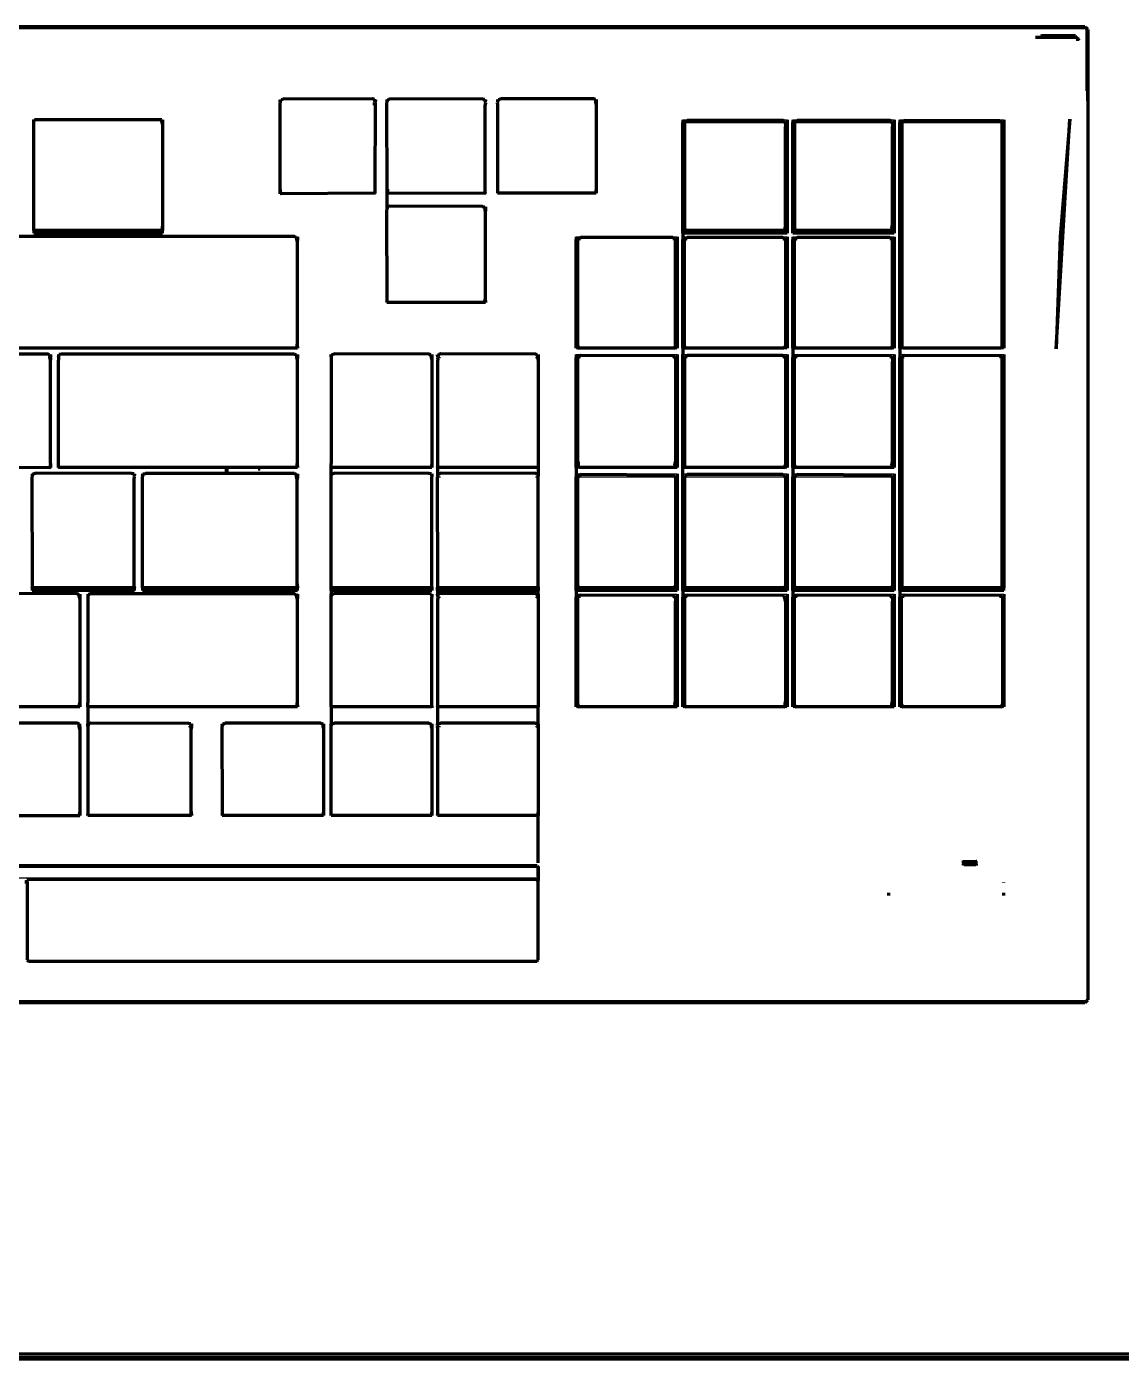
# Model space of a CAD drawing. Header units: millimetres. Extents: x 4307 to 31003, y 2809 to 20009.
# Drawn here: x 11681.6 to 11811.6, y 9454 to 9612.3 of the extents above; entities that cross this region are included whole.
import ezdxf

# ---------------------------------------------------------------- set-up
doc = ezdxf.new("R2010")
doc.units = ezdxf.units.MM
doc.layers.add('ProfileEdges', color=7, linetype='Continuous')

msp = doc.modelspace()

# ---------------------------------------------------------------- linework, layer by layer
for p, q in [((11807.36, 9611.96), (11807.2, 9612.12)), ((11807.36, 9611.96), (11807.36, 9604.68)), ((11807.47, 9611.82), (11807.36, 9611.96)), ((11807.47, 9611.82), (11807.47, 9603.5)), ((11806.19, 9611.2), (11806.49, 9610.81)), ((11806.49, 9610.81), (11806.54, 9610.82)), ((11806.52, 9611.02), (11806.54, 9610.82)), ((11806.54, 9610.78), (11806.54, 9610.82)), ((11711.66, 9603.6), (11711.79, 9603.59)), ((11711.82, 9603.61), (11712, 9603.61)), ((11722.63, 9603.63), (11722.89, 9603.63)), ((11722.89, 9603.63), (11722.98, 9603.63)), ((11724.35, 9603.63), (11724.44, 9603.63)), ((11735.7, 9603.63), (11735.96, 9603.63)), ((11735.96, 9603.63), (11736.05, 9603.63)), ((11737.49, 9603.63), (11737.58, 9603.63)), ((11748.88, 9603.63), (11749.14, 9603.63)), ((11749.14, 9603.63), (11749.22, 9603.63)), ((11737.49, 9603.3), (11737.58, 9603.3)), ((11749.14, 9603.3), (11749.22, 9603.3)), ((11682.41, 9601.25), (11682.49, 9601.26)), ((11682.41, 9600.92), (11682.49, 9600.92)), ((11697.58, 9601.24), (11697.71, 9601.25)), ((11697.63, 9600.92), (11697.71, 9600.92)), ((11759.51, 9601.25), (11771.9, 9601.25)), ((11759.51, 9600.92), (11759.73, 9600.92)), ((11759.73, 9600.92), (11771.66, 9600.92)), ((11771.66, 9600.92), (11771.9, 9600.92)), ((11772.58, 9601.25), (11784.6, 9601.25)), ((11772.58, 9600.92), (11772.8, 9600.92)), ((11772.8, 9600.92), (11784.36, 9600.92)), ((11784.36, 9600.92), (11784.6, 9600.92)), ((11785.29, 9601.25), (11797.65, 9601.25)), ((11785.29, 9600.92), (11785.54, 9600.92)), ((11785.54, 9600.92), (11797.39, 9600.92)), ((11797.39, 9600.92), (11797.65, 9600.92)), ((11724.35, 9590.89), (11724.44, 9590.89)), ((11724.44, 9590.89), (11735.7, 9590.93)), ((11735.96, 9590.89), (11736.05, 9590.89)), ((11735.98, 9590.55), (11736.05, 9590.55)), ((11713.38, 9587.34), (11713.53, 9587.34)), ((11713.59, 9587.32), (11713.72, 9587.34)), ((11713.63, 9587), (11713.72, 9587)), ((11746.83, 9587.34), (11758.83, 9587.34)), ((11746.83, 9587), (11747.06, 9587)), ((11747.06, 9587), (11747.35, 9587)), ((11758.31, 9587), (11758.61, 9587)), ((11758.61, 9587), (11758.83, 9587)), ((11759.51, 9587.34), (11771.9, 9587.34)), ((11759.51, 9587), (11759.76, 9587)), ((11759.76, 9587), (11760.03, 9587)), ((11771.39, 9587), (11771.68, 9587)), ((11771.68, 9587), (11771.9, 9587)), ((11772.58, 9587.34), (11784.6, 9587.34)), ((11772.58, 9587), (11772.83, 9587)), ((11772.83, 9587), (11773.1, 9587)), ((11784.09, 9587), (11784.38, 9587)), ((11784.38, 9587), (11784.6, 9587)), ((11672.46, 9573.34), (11684.06, 9573.38)), ((11684.27, 9573.32), (11684.4, 9573.34)), ((11685.34, 9573.34), (11685.42, 9573.34)), ((11713.59, 9573.32), (11713.72, 9573.34)), ((11717.73, 9573.34), (11717.81, 9573.34)), ((11717.81, 9573.34), (11729.35, 9573.38)), ((11729.56, 9573.32), (11729.69, 9573.34)), ((11730.38, 9573.34), (11730.5, 9573.32)), ((11730.54, 9573.34), (11742, 9573.38)), ((11742.21, 9573.32), (11742.34, 9573.34)), ((11746.83, 9573.34), (11758.83, 9573.34)), ((11759.51, 9573.34), (11771.9, 9573.34)), ((11772.58, 9573.34), (11784.6, 9573.34)), ((11785.29, 9573.34), (11797.65, 9573.34)), ((11684.4, 9573.01), (11684.33, 9573.01)), ((11685.34, 9573.01), (11685.42, 9573.01)), ((11713.63, 9573.01), (11713.72, 9573.01)), ((11729.61, 9573.01), (11729.69, 9573.01)), ((11730.38, 9573.01), (11730.72, 9573.01)), ((11742, 9573.01), (11742.27, 9573.01)), ((11742.27, 9573.01), (11742.34, 9573.01)), ((11746.83, 9573.01), (11747.06, 9573.01)), ((11747.06, 9573.01), (11747.35, 9573.01)), ((11758.31, 9573.01), (11758.59, 9573.01)), ((11758.59, 9573.01), (11758.83, 9573.01)), ((11759.51, 9573.01), (11759.73, 9573.01)), ((11759.73, 9573.01), (11760.03, 9573.01)), ((11771.39, 9573.01), (11771.68, 9573.01)), ((11771.68, 9573.01), (11771.9, 9573.01)), ((11772.58, 9573.01), (11772.8, 9573.01)), ((11772.8, 9573.01), (11773.1, 9573.01)), ((11784.09, 9573.01), (11784.36, 9573.01)), ((11784.36, 9573.01), (11784.6, 9573.01)), ((11785.29, 9573.01), (11785.56, 9573.01)), ((11785.72, 9573.01), (11785.8, 9573.01)), ((11797.13, 9573.01), (11797.39, 9573.01)), ((11797.39, 9573.01), (11797.65, 9573.01)), ((11682.23, 9559.17), (11682.31, 9559.17)), ((11682.31, 9559.17), (11694.03, 9559.21)), ((11694.28, 9559.17), (11694.37, 9559.17)), ((11695.31, 9559.17), (11695.4, 9559.17)), ((11713.59, 9559.15), (11713.72, 9559.17)), ((11717.73, 9559.17), (11717.81, 9559.17)), ((11717.81, 9559.17), (11729.35, 9559.21)), ((11729.61, 9559.17), (11729.69, 9559.17)), ((11730.38, 9559.17), (11730.46, 9559.17)), ((11730.46, 9559.17), (11742, 9559.21)), ((11742.26, 9559.17), (11742.34, 9559.17)), ((11746.83, 9559.17), (11758.83, 9559.17)), ((11759.51, 9559.17), (11771.9, 9559.17)), ((11772.58, 9559.17), (11784.6, 9559.17)), ((11694.28, 9558.84), (11694.37, 9558.84)), ((11713.63, 9558.84), (11713.72, 9558.84)), ((11729.6, 9558.84), (11729.69, 9558.84)), ((11730.38, 9558.84), (11730.72, 9558.84)), ((11742, 9558.84), (11742.34, 9558.84)), ((11746.83, 9558.84), (11747.06, 9558.84)), ((11747.06, 9558.84), (11758.61, 9558.84)), ((11758.61, 9558.84), (11758.83, 9558.84)), ((11759.51, 9558.84), (11759.73, 9558.84)), ((11759.73, 9558.84), (11771.68, 9558.84)), ((11771.68, 9558.84), (11771.9, 9558.84)), ((11772.58, 9558.84), (11772.8, 9558.84)), ((11772.8, 9558.84), (11784.38, 9558.84)), ((11784.38, 9558.84), (11784.6, 9558.84)), ((11687.54, 9544.88), (11687.69, 9544.88)), ((11687.75, 9544.86), (11687.88, 9544.88)), ((11688.81, 9544.88), (11688.94, 9544.86)), ((11689, 9544.88), (11689.15, 9544.88)), ((11713.38, 9544.88), (11713.53, 9544.88)), ((11713.59, 9544.86), (11713.72, 9544.88)), ((11717.73, 9544.88), (11717.85, 9544.86)), ((11729.35, 9544.88), (11729.61, 9544.88)), ((11729.61, 9544.88), (11729.69, 9544.88)), ((11730.38, 9544.88), (11730.46, 9544.88)), ((11730.46, 9544.88), (11730.72, 9544.88)), ((11742, 9544.88), (11742.15, 9544.88)), ((11742.21, 9544.86), (11742.34, 9544.88)), ((11746.83, 9544.88), (11758.83, 9544.88)), ((11759.51, 9544.88), (11771.9, 9544.88)), ((11772.58, 9544.88), (11784.6, 9544.88)), ((11785.29, 9544.88), (11797.65, 9544.88)), ((11687.88, 9544.54), (11687.79, 9544.54)), ((11713.63, 9544.54), (11713.72, 9544.54)), ((11729.61, 9544.54), (11729.69, 9544.54)), ((11730.38, 9544.54), (11730.72, 9544.54)), ((11742, 9544.54), (11742.27, 9544.54)), ((11742.27, 9544.54), (11742.34, 9544.54)), ((11746.83, 9544.54), (11747.06, 9544.54)), ((11747.06, 9544.54), (11747.35, 9544.54)), ((11758.31, 9544.54), (11758.59, 9544.54)), ((11758.59, 9544.54), (11758.83, 9544.54)), ((11759.51, 9544.54), (11759.73, 9544.54)), ((11759.73, 9544.54), (11760.03, 9544.54)), ((11771.39, 9544.54), (11771.62, 9544.54)), ((11771.62, 9544.54), (11771.9, 9544.54)), ((11772.58, 9544.54), (11772.8, 9544.54)), ((11772.8, 9544.54), (11773.1, 9544.54)), ((11784.09, 9544.54), (11784.36, 9544.54)), ((11784.36, 9544.54), (11784.6, 9544.54)), ((11785.29, 9544.54), (11785.51, 9544.54)), ((11785.51, 9544.54), (11785.56, 9544.54)), ((11785.72, 9544.54), (11785.8, 9544.54)), ((11797.13, 9544.54), (11797.43, 9544.54)), ((11797.43, 9544.54), (11797.65, 9544.54)), ((11675.89, 9529.48), (11687.79, 9529.48)), ((11687.79, 9529.48), (11687.88, 9529.48)), ((11687.79, 9529.15), (11687.88, 9529.15)), ((11688.81, 9529.48), (11688.89, 9529.48)), ((11688.89, 9529.48), (11700.79, 9529.52)), ((11700.79, 9529.15), (11701.06, 9529.15)), ((11701.01, 9529.47), (11701.14, 9529.48)), ((11701.06, 9529.15), (11701.14, 9529.15)), ((11704.8, 9529.48), (11704.89, 9529.48)), ((11704.89, 9529.48), (11716.75, 9529.48)), ((11716.75, 9529.48), (11716.84, 9529.48)), ((11716.75, 9529.15), (11716.84, 9529.15)), ((11717.73, 9529.48), (11717.81, 9529.48)), ((11717.81, 9529.48), (11729.61, 9529.48)), ((11729.61, 9529.48), (11729.69, 9529.48)), ((11729.61, 9529.15), (11729.69, 9529.15)), ((11730.38, 9529.48), (11730.46, 9529.48)), ((11730.38, 9529.15), (11730.72, 9529.15)), ((11730.46, 9529.48), (11742.26, 9529.48)), ((11742, 9529.15), (11742.29, 9529.15)), ((11742.26, 9529.48), (11742.34, 9529.48)), ((11742.29, 9529.15), (11742.34, 9529.15)), ((11792.92, 9513.26), (11792.86, 9513.18)), ((11794.36, 9513.18), (11794.29, 9513.26)), ((11540.43, 9512.47), (11742.2, 9512.47)), ((11742.2, 9511.33), (11742.2, 9512.47)), ((11792.82, 9513.08), (11794.36, 9513.08)), ((11794.42, 9513.08), (11794.36, 9513.08)), ((11742.2, 9511.14), (11540.43, 9511.14)), ((11742.2, 9511.04), (11742.2, 9511.14)), ((11742.2, 9510.7), (11742.2, 9511.04))]:
    msp.add_line(p, q)
at = {"layer": 'ProfileEdges', "lineweight": 211}
for p, q in [((11508.37, 9612.3), (11807.25, 9612.3)), ((11508.49, 9612.19), (11807.13, 9612.19)), ((11807.13, 9612.19), (11807.2, 9612.12)), ((11807.38, 9612.16), (11807.2, 9612.12)), ((11807.25, 9612.3), (11807.38, 9612.16)), ((11807.38, 9612.16), (11807.42, 9612.16)), ((11807.6, 9611.97), (11807.42, 9612.16)), ((11807.6, 9611.97), (11807.6, 9496.7)), ((11801.4, 9611.04), (11806.21, 9611.04)), ((11802.2, 9611.19), (11802.01, 9611.16)), ((11806.15, 9611.19), (11802.2, 9611.19)), ((11806.15, 9611.16), (11802.2, 9611.19)), ((11806.15, 9611.16), (11806.15, 9611.19)), ((11806.21, 9611.04), (11806.15, 9611.16)), ((11806.21, 9611.04), (11806.38, 9610.85)), ((11806.38, 9610.85), (11806.38, 9610.61)), ((11806.49, 9610.81), (11806.38, 9610.85)), ((11806.49, 9610.81), (11806.49, 9610.73)), ((11711.68, 9603.35), (11711.66, 9603.6)), ((11711.79, 9603.59), (11711.68, 9603.35)), ((11711.82, 9603.61), (11711.79, 9603.59)), ((11712, 9603.7), (11711.82, 9603.61)), ((11722.63, 9603.73), (11712, 9603.7)), ((11722.89, 9603.63), (11722.63, 9603.73)), ((11722.89, 9603.63), (11722.89, 9603.39)), ((11722.96, 9603.37), (11722.89, 9603.63)), ((11722.98, 9603.63), (11722.96, 9603.37)), ((11722.98, 9603.3), (11722.96, 9603.37)), ((11724.35, 9603.63), (11724.38, 9603.37)), ((11724.38, 9603.37), (11724.35, 9603.3)), ((11724.38, 9603.37), (11724.44, 9603.63)), ((11724.44, 9603.63), (11724.55, 9603.63)), ((11724.7, 9603.73), (11724.55, 9603.63)), ((11735.7, 9603.67), (11724.7, 9603.73)), ((11735.96, 9603.63), (11735.7, 9603.67)), ((11735.96, 9603.63), (11736.03, 9603.37)), ((11736.05, 9603.63), (11736.03, 9603.37)), ((11736.03, 9603.37), (11736.05, 9603.3)), ((11737.49, 9603.63), (11737.51, 9603.37)), ((11737.51, 9603.37), (11737.49, 9603.3)), ((11737.51, 9603.37), (11737.58, 9603.63)), ((11737.58, 9603.63), (11737.68, 9603.63)), ((11737.68, 9603.63), (11737.83, 9603.73)), ((11748.88, 9603.73), (11737.83, 9603.73)), ((11749.14, 9603.63), (11748.88, 9603.73)), ((11749.14, 9603.63), (11749.14, 9603.3)), ((11749.22, 9603.63), (11749.22, 9603.3)), ((11711.68, 9603.35), (11711.66, 9603.27)), ((11711.68, 9592.94), (11711.66, 9603.27)), ((11722.89, 9602.98), (11722.89, 9603.3)), ((11722.96, 9592.99), (11722.98, 9603.3)), ((11724.38, 9592.61), (11724.35, 9603.3)), ((11736.05, 9603.3), (11736.03, 9603)), ((11736.03, 9592.61), (11736.03, 9603)), ((11737.51, 9603), (11737.49, 9603.3)), ((11737.51, 9592.61), (11737.51, 9603)), ((11749.14, 9603.3), (11749.2, 9603)), ((11749.22, 9603.3), (11749.2, 9603)), ((11749.2, 9603), (11749.2, 9592.99)), ((11682.43, 9600.99), (11682.41, 9601.25)), ((11682.41, 9600.92), (11682.43, 9600.99)), ((11682.43, 9600.62), (11682.41, 9600.92)), ((11682.43, 9600.99), (11682.49, 9601.26)), ((11682.43, 9588.2), (11682.43, 9600.62)), ((11682.49, 9601.26), (11682.75, 9601.29)), ((11682.75, 9601.29), (11697.37, 9601.29)), ((11697.58, 9601.24), (11697.37, 9601.29)), ((11697.63, 9601.01), (11697.58, 9601.24)), ((11697.63, 9601.01), (11697.63, 9600.92)), ((11697.63, 9600.92), (11697.69, 9600.62)), ((11697.71, 9600.92), (11697.69, 9600.62)), ((11697.69, 9600.62), (11697.69, 9588.58)), ((11697.71, 9601.25), (11697.71, 9600.92)), ((11759.51, 9601.25), (11759.51, 9600.92)), ((11759.51, 9588.09), (11759.51, 9600.92)), ((11759.71, 9600.81), (11759.73, 9600.92)), ((11759.71, 9600.81), (11759.71, 9588.39)), ((11759.73, 9600.92), (11759.77, 9601.07)), ((11759.77, 9601.07), (11760.03, 9601.16)), ((11771.39, 9601.16), (11760.03, 9601.16)), ((11771.64, 9601.07), (11771.39, 9601.16)), ((11771.64, 9601.07), (11771.66, 9600.92)), ((11771.66, 9600.92), (11771.71, 9600.43)), ((11771.71, 9588.77), (11771.71, 9600.43)), ((11771.9, 9601.25), (11771.9, 9600.92)), ((11771.9, 9600.92), (11771.9, 9588.09)), ((11772.58, 9601.25), (11772.58, 9600.92)), ((11772.58, 9588.09), (11772.58, 9600.92)), ((11772.78, 9600.81), (11772.8, 9600.92)), ((11772.78, 9600.81), (11772.78, 9588.39)), ((11772.8, 9600.92), (11772.84, 9601.07)), ((11772.84, 9601.07), (11773.1, 9601.16)), ((11784.09, 9601.16), (11773.1, 9601.16)), ((11784.35, 9601.07), (11784.09, 9601.16)), ((11784.35, 9601.07), (11784.36, 9600.92)), ((11784.36, 9600.92), (11784.41, 9600.43)), ((11784.41, 9588.77), (11784.41, 9600.43)), ((11784.6, 9601.25), (11784.6, 9600.92)), ((11784.6, 9600.92), (11784.6, 9588.09)), ((11785.29, 9601.25), (11785.29, 9600.92)), ((11785.29, 9574.09), (11785.29, 9600.92)), ((11785.54, 9601.07), (11785.8, 9601.16)), ((11785.54, 9600.92), (11785.54, 9601.07)), ((11785.54, 9574.14), (11785.54, 9600.92)), ((11797.13, 9601.1), (11785.8, 9601.16)), ((11797.39, 9601.07), (11797.13, 9601.1)), ((11797.39, 9600.92), (11797.39, 9601.07)), ((11797.39, 9600.92), (11797.39, 9574.14)), ((11797.65, 9601.25), (11797.65, 9600.92)), ((11797.65, 9600.92), (11797.65, 9574.09)), ((11803.84, 9574.03), (11805.46, 9601.31)), ((11805.46, 9601.31), (11804.33, 9587.34)), ((11711.66, 9592.44), (11711.68, 9592.94)), ((11711.73, 9592.44), (11711.66, 9592.44)), ((11711.68, 9592.94), (11711.73, 9592.44)), ((11722.9, 9592.5), (11711.73, 9592.44)), ((11722.9, 9592.5), (11722.96, 9592.61)), ((11722.98, 9592.5), (11722.9, 9592.5)), ((11722.96, 9592.61), (11722.96, 9592.99)), ((11722.96, 9592.61), (11722.98, 9592.5)), ((11724.35, 9592.5), (11724.38, 9592.61)), ((11724.4, 9592.5), (11724.35, 9592.5)), ((11724.35, 9592.5), (11724.35, 9590.89)), ((11724.4, 9592.5), (11724.38, 9592.61)), ((11724.44, 9592.5), (11724.4, 9592.5)), ((11724.44, 9593), (11724.44, 9592.5)), ((11736, 9592.49), (11724.44, 9592.5)), ((11736.03, 9592.61), (11736, 9592.49)), ((11736.05, 9592.5), (11736, 9592.49)), ((11736.03, 9592.61), (11736.05, 9592.5)), ((11737.49, 9592.5), (11737.51, 9592.61)), ((11737.54, 9592.5), (11737.49, 9592.5)), ((11737.54, 9592.5), (11737.51, 9592.61)), ((11749.12, 9592.5), (11737.54, 9592.5)), ((11749.12, 9592.5), (11749.14, 9592.6)), ((11749.22, 9592.5), (11749.12, 9592.5)), ((11749.2, 9592.99), (11749.14, 9592.6)), ((11749.2, 9592.99), (11749.22, 9592.5)), ((11724.35, 9590.89), (11724.35, 9590.86)), ((11724.35, 9590.86), (11724.38, 9590.63)), ((11724.38, 9590.63), (11724.44, 9590.89)), ((11724.7, 9590.98), (11724.44, 9590.89)), ((11735.7, 9590.93), (11724.7, 9590.98)), ((11735.7, 9590.93), (11735.96, 9590.89)), ((11735.96, 9590.89), (11735.98, 9590.55)), ((11736.05, 9590.89), (11736.05, 9590.55)), ((11724.35, 9590.55), (11724.38, 9590.63)), ((11724.38, 9579.66), (11724.35, 9590.55)), ((11735.98, 9590.55), (11736.03, 9590.25)), ((11736.05, 9590.55), (11736.03, 9590.25)), ((11736.03, 9590.25), (11736.03, 9580.03)), ((11682.41, 9588.09), (11682.43, 9588.2)), ((11682.41, 9588.09), (11682.41, 9587.75)), ((11682.46, 9588.09), (11682.41, 9588.09)), ((11697.71, 9587.75), (11682.41, 9587.75)), ((11682.43, 9588.2), (11682.46, 9588.09)), ((11682.46, 9588.09), (11682.49, 9587.94)), ((11697.64, 9588.09), (11682.46, 9588.09)), ((11682.49, 9587.94), (11682.75, 9587.85)), ((11697.37, 9587.85), (11682.75, 9587.85)), ((11697.37, 9587.85), (11697.63, 9587.94)), ((11697.63, 9587.94), (11697.64, 9588.09)), ((11697.64, 9588.09), (11697.69, 9588.58)), ((11697.71, 9588.09), (11697.64, 9588.09)), ((11697.69, 9588.58), (11697.71, 9588.09)), ((11697.71, 9587.75), (11697.71, 9588.09)), ((11759.51, 9587.75), (11759.51, 9588.09)), ((11759.93, 9588.09), (11759.51, 9588.09)), ((11771.9, 9587.75), (11759.51, 9587.75)), ((11759.51, 9587.75), (11759.51, 9587.34)), ((11759.81, 9588.15), (11759.71, 9588.39)), ((11759.93, 9588.09), (11759.81, 9588.15)), ((11760.03, 9588.04), (11759.93, 9588.09)), ((11769.97, 9588.09), (11759.93, 9588.09)), ((11769.97, 9588.09), (11760.03, 9588.04)), ((11771.39, 9588.09), (11769.97, 9588.09)), ((11771.6, 9588.15), (11771.39, 9588.09)), ((11771.9, 9588.09), (11771.39, 9588.09)), ((11771.64, 9588.38), (11771.6, 9588.15)), ((11771.71, 9588.77), (11771.64, 9588.38)), ((11771.9, 9588.09), (11771.9, 9587.75)), ((11772.58, 9587.75), (11772.58, 9588.09)), ((11773, 9588.09), (11772.58, 9588.09)), ((11784.6, 9587.75), (11772.58, 9587.75)), ((11772.88, 9588.15), (11772.78, 9588.39)), ((11773, 9588.09), (11772.88, 9588.15)), ((11773.1, 9588.04), (11773, 9588.09)), ((11782.72, 9588.09), (11773, 9588.09)), ((11782.72, 9588.09), (11773.1, 9588.04)), ((11784.09, 9588.09), (11782.72, 9588.09)), ((11784.3, 9588.15), (11784.09, 9588.09)), ((11784.6, 9588.09), (11784.09, 9588.09)), ((11784.35, 9588.38), (11784.3, 9588.15)), ((11784.35, 9588.38), (11784.41, 9588.77)), ((11784.6, 9588.09), (11784.6, 9587.75)), ((11713.38, 9587.37), (11679.39, 9587.37)), ((11713.38, 9587.37), (11713.53, 9587.34)), ((11713.53, 9587.34), (11713.59, 9587.32)), ((11713.59, 9587.32), (11713.63, 9587.09)), ((11713.63, 9587.09), (11713.63, 9587)), ((11713.63, 9587), (11713.7, 9586.7)), ((11713.72, 9587), (11713.7, 9586.7)), ((11713.7, 9586.7), (11713.7, 9574.58)), ((11713.72, 9587.34), (11713.72, 9587)), ((11746.83, 9587.34), (11746.83, 9587)), ((11746.83, 9574.09), (11746.83, 9587)), ((11747.03, 9586.89), (11747.06, 9587)), ((11747.03, 9574.4), (11747.03, 9586.89)), ((11747.06, 9587), (11747.09, 9587.15)), ((11747.09, 9587.15), (11747.35, 9587.24)), ((11758.31, 9587.24), (11747.35, 9587.24)), ((11758.31, 9587.24), (11758.57, 9587.15)), ((11758.61, 9587), (11758.57, 9587.15)), ((11758.64, 9586.89), (11758.61, 9587)), ((11758.64, 9574.4), (11758.64, 9586.89)), ((11758.83, 9587.34), (11758.83, 9587)), ((11758.83, 9587), (11758.83, 9574.09)), ((11759.51, 9587.34), (11759.51, 9587)), ((11759.51, 9574.09), (11759.51, 9587)), ((11759.76, 9587), (11759.71, 9586.89)), ((11759.71, 9574.4), (11759.71, 9586.89)), ((11759.81, 9587.13), (11759.76, 9587)), ((11760.03, 9587.24), (11759.81, 9587.13)), ((11771.39, 9587.24), (11760.03, 9587.24)), ((11771.39, 9587.24), (11771.64, 9587.15)), ((11771.68, 9587), (11771.64, 9587.15)), ((11771.71, 9586.89), (11771.68, 9587)), ((11771.71, 9586.89), (11771.71, 9574.4)), ((11771.9, 9587.34), (11771.9, 9587)), ((11771.9, 9587), (11771.9, 9574.09)), ((11772.58, 9587.34), (11772.58, 9587)), ((11772.58, 9574.09), (11772.58, 9587)), ((11772.83, 9587), (11772.78, 9586.89)), ((11772.78, 9574.4), (11772.78, 9586.89)), ((11772.88, 9587.13), (11772.83, 9587)), ((11773.1, 9587.24), (11772.88, 9587.13)), ((11784.09, 9587.24), (11773.1, 9587.24)), ((11784.09, 9587.24), (11784.35, 9587.15)), ((11784.38, 9587), (11784.35, 9587.15)), ((11784.41, 9586.89), (11784.38, 9587)), ((11784.41, 9574.4), (11784.41, 9586.89)), ((11784.6, 9587.34), (11784.6, 9587)), ((11784.6, 9587), (11784.6, 9574.09)), ((11804.33, 9587.34), (11803.84, 9574.03)), ((11724.35, 9579.54), (11724.38, 9579.66)), ((11724.38, 9579.66), (11724.4, 9579.54)), ((11735.94, 9579.54), (11735.96, 9579.64)), ((11736.03, 9580.03), (11735.96, 9579.64)), ((11736.03, 9580.03), (11736.05, 9579.54)), ((11724.4, 9579.54), (11724.35, 9579.54)), ((11735.94, 9579.54), (11724.4, 9579.54)), ((11736.05, 9579.54), (11735.94, 9579.54)), ((11684.06, 9573.38), (11672.71, 9573.43)), ((11713.65, 9574.09), (11679.12, 9574.09)), ((11684.27, 9573.32), (11684.06, 9573.38)), ((11684.27, 9573.32), (11684.31, 9573.1)), ((11684.4, 9573.34), (11684.4, 9573.01)), ((11685.34, 9573.34), (11685.36, 9573.08)), ((11685.36, 9573.08), (11685.42, 9573.34)), ((11685.68, 9573.38), (11685.42, 9573.34)), ((11713.38, 9573.38), (11685.68, 9573.38)), ((11713.38, 9573.38), (11713.59, 9573.32)), ((11713.59, 9573.32), (11713.63, 9573.1)), ((11713.65, 9574.09), (11713.7, 9574.58)), ((11713.72, 9574.09), (11713.65, 9574.09)), ((11713.7, 9574.58), (11713.72, 9574.09)), ((11713.72, 9573.34), (11713.72, 9573.01)), ((11717.75, 9573.08), (11717.73, 9573.34)), ((11717.75, 9573.08), (11717.81, 9573.34)), ((11717.81, 9573.34), (11718.07, 9573.43)), ((11729.35, 9573.38), (11718.07, 9573.43)), ((11729.56, 9573.32), (11729.35, 9573.38)), ((11729.61, 9573.1), (11729.56, 9573.32)), ((11729.69, 9573.34), (11729.69, 9573.01)), ((11730.4, 9573.08), (11730.38, 9573.34)), ((11730.5, 9573.32), (11730.4, 9573.08)), ((11730.54, 9573.34), (11730.5, 9573.32)), ((11730.72, 9573.43), (11730.54, 9573.34)), ((11742, 9573.38), (11730.72, 9573.43)), ((11742.21, 9573.32), (11742, 9573.38)), ((11742.21, 9573.32), (11742.26, 9573.1)), ((11742.34, 9573.34), (11742.34, 9573.01)), ((11747.09, 9574.14), (11746.83, 9574.09)), ((11746.83, 9573.34), (11746.83, 9573.01)), ((11747.03, 9574.4), (11747.09, 9574.14)), ((11747.09, 9574.14), (11747.21, 9574.09)), ((11758.45, 9574.09), (11747.21, 9574.09)), ((11758.45, 9574.09), (11758.57, 9574.14)), ((11758.57, 9574.14), (11758.64, 9574.4)), ((11758.83, 9574.09), (11758.57, 9574.14)), ((11758.83, 9573.34), (11758.83, 9573.01)), ((11759.51, 9574.09), (11759.51, 9573.34)), ((11759.93, 9574.09), (11759.51, 9574.09)), ((11759.51, 9573.01), (11759.51, 9573.34)), ((11759.71, 9574.4), (11759.81, 9574.15)), ((11759.93, 9574.09), (11759.81, 9574.15)), ((11771.52, 9574.09), (11759.93, 9574.09)), ((11771.64, 9574.14), (11771.52, 9574.09)), ((11771.64, 9574.14), (11771.71, 9574.4)), ((11771.9, 9574.09), (11771.64, 9574.14)), ((11771.9, 9573.34), (11771.9, 9573.01)), ((11772.58, 9574.09), (11772.58, 9573.34)), ((11773, 9574.09), (11772.58, 9574.09)), ((11772.58, 9573.34), (11772.58, 9573.01)), ((11772.78, 9574.4), (11772.88, 9574.15)), ((11773, 9574.09), (11772.88, 9574.15)), ((11784.23, 9574.09), (11773, 9574.09)), ((11784.23, 9574.09), (11784.35, 9574.14)), ((11784.35, 9574.14), (11784.41, 9574.4)), ((11784.6, 9574.09), (11784.35, 9574.14)), ((11784.6, 9573.34), (11784.6, 9573.01)), ((11785.54, 9574.14), (11785.29, 9574.09)), ((11785.29, 9574.09), (11785.29, 9573.34)), ((11785.29, 9573.34), (11785.29, 9573.01)), ((11785.66, 9574.09), (11785.54, 9574.14)), ((11797.27, 9574.09), (11785.66, 9574.09)), ((11797.39, 9574.14), (11797.27, 9574.09)), ((11797.65, 9574.09), (11797.39, 9574.14)), ((11797.65, 9573.34), (11797.65, 9573.01)), ((11684.33, 9573.01), (11684.31, 9573.1)), ((11684.38, 9572.7), (11684.33, 9573.01)), ((11684.4, 9573.01), (11684.38, 9572.7)), ((11684.38, 9560.41), (11684.38, 9572.7)), ((11685.36, 9573.08), (11685.34, 9573.01)), ((11685.34, 9573.01), (11685.36, 9572.7)), ((11685.36, 9560.04), (11685.36, 9572.7)), ((11713.63, 9573.1), (11713.63, 9573.01)), ((11713.63, 9573.01), (11713.7, 9572.7)), ((11713.72, 9573.01), (11713.7, 9572.7)), ((11713.7, 9572.7), (11713.7, 9560.41)), ((11717.75, 9573.08), (11717.73, 9573.01)), ((11717.73, 9573.01), (11717.75, 9560.41)), ((11729.61, 9573.1), (11729.61, 9573.01)), ((11729.61, 9573.01), (11729.67, 9572.7)), ((11729.69, 9573.01), (11729.67, 9572.7)), ((11729.67, 9572.7), (11729.67, 9560.41)), ((11730.4, 9573.08), (11730.38, 9573.01)), ((11730.38, 9573.01), (11730.4, 9572.7)), ((11730.4, 9560.04), (11730.4, 9572.7)), ((11742.27, 9573.01), (11742.26, 9573.1)), ((11742.32, 9572.7), (11742.27, 9573.01)), ((11742.34, 9573.01), (11742.32, 9572.7)), ((11742.32, 9572.7), (11742.32, 9560.41)), ((11746.83, 9559.92), (11746.83, 9573.01)), ((11747.03, 9572.89), (11747.06, 9573.01)), ((11747.03, 9560.23), (11747.03, 9572.89)), ((11747.06, 9573.01), (11747.09, 9573.15)), ((11747.35, 9573.25), (11747.09, 9573.15)), ((11758.31, 9573.19), (11747.35, 9573.25)), ((11758.31, 9573.19), (11758.57, 9573.15)), ((11758.57, 9573.15), (11758.59, 9573.01)), ((11758.59, 9573.01), (11758.64, 9572.52)), ((11758.64, 9572.52), (11758.64, 9560.6)), ((11758.83, 9573.01), (11758.83, 9559.92)), ((11759.51, 9559.92), (11759.51, 9573.01)), ((11759.71, 9572.89), (11759.73, 9573.01)), ((11759.71, 9572.89), (11759.71, 9560.23)), ((11759.73, 9573.01), (11759.77, 9573.15)), ((11759.77, 9573.15), (11760.03, 9573.25)), ((11771.39, 9573.25), (11760.03, 9573.25)), ((11771.39, 9573.25), (11771.64, 9573.15)), ((11771.68, 9573.01), (11771.64, 9573.15)), ((11771.71, 9572.89), (11771.68, 9573.01)), ((11771.71, 9572.89), (11771.71, 9560.23)), ((11771.9, 9573.01), (11771.9, 9559.92)), ((11772.58, 9559.92), (11772.58, 9573.01)), ((11772.78, 9572.89), (11772.8, 9573.01)), ((11772.78, 9560.23), (11772.78, 9572.89)), ((11772.8, 9573.01), (11772.84, 9573.15)), ((11772.84, 9573.15), (11773.1, 9573.25)), ((11784.09, 9573.19), (11773.1, 9573.25)), ((11784.35, 9573.15), (11784.09, 9573.19)), ((11784.35, 9573.15), (11784.36, 9573.01)), ((11784.36, 9573.01), (11784.41, 9572.52)), ((11784.41, 9560.6), (11784.41, 9572.52)), ((11784.6, 9573.01), (11784.6, 9559.92)), ((11785.29, 9545.63), (11785.29, 9573.01)), ((11785.8, 9573.25), (11785.54, 9573.15)), ((11785.56, 9573.01), (11785.54, 9573.15)), ((11785.54, 9572.91), (11785.56, 9573.01)), ((11785.54, 9545.67), (11785.54, 9572.91)), ((11797.13, 9573.19), (11785.8, 9573.25)), ((11797.39, 9573.15), (11797.13, 9573.19)), ((11797.39, 9573.01), (11797.39, 9573.15)), ((11797.39, 9573.01), (11797.39, 9545.67)), ((11797.65, 9573.01), (11797.65, 9545.63)), ((11747.09, 9560.62), (11747.09, 9559.97)), ((11758.57, 9560.21), (11758.64, 9560.6)), ((11784.35, 9560.21), (11784.41, 9560.6)), ((11684.33, 9559.9), (11672.44, 9559.92)), ((11682.23, 9559.17), (11682.25, 9558.91)), ((11682.25, 9558.91), (11682.31, 9559.17)), ((11682.31, 9559.17), (11682.57, 9559.26)), ((11694.03, 9559.21), (11682.57, 9559.26)), ((11684.38, 9560.41), (11684.33, 9559.9)), ((11684.4, 9559.92), (11684.33, 9559.9)), ((11684.38, 9560.41), (11684.4, 9559.92)), ((11685.34, 9559.92), (11685.36, 9560.04)), ((11685.41, 9559.92), (11685.34, 9559.92)), ((11685.36, 9560.04), (11685.41, 9559.92)), ((11713.65, 9559.92), (11685.41, 9559.92)), ((11694.28, 9559.17), (11694.03, 9559.21)), ((11694.28, 9559.17), (11694.35, 9558.91)), ((11694.37, 9559.17), (11694.35, 9558.91)), ((11695.31, 9559.17), (11695.34, 9558.91)), ((11695.34, 9558.91), (11695.4, 9559.17)), ((11695.4, 9559.17), (11695.66, 9559.21)), ((11713.38, 9559.21), (11695.66, 9559.21)), ((11705.52, 9559.59), (11705.1, 9559.59)), ((11709.29, 9559.74), (11709.06, 9559.74)), ((11713.38, 9559.21), (11713.59, 9559.15)), ((11713.63, 9558.93), (11713.59, 9559.15)), ((11713.65, 9559.92), (11713.7, 9560.41)), ((11713.72, 9559.92), (11713.65, 9559.92)), ((11713.7, 9560.41), (11713.72, 9559.92)), ((11713.72, 9559.17), (11713.72, 9558.84)), ((11717.73, 9559.92), (11717.75, 9560.04)), ((11717.73, 9559.17), (11717.73, 9559.92)), ((11717.8, 9559.92), (11717.73, 9559.92)), ((11717.75, 9558.91), (11717.73, 9559.17)), ((11717.75, 9560.04), (11717.75, 9560.41)), ((11717.8, 9559.92), (11717.75, 9560.04)), ((11717.75, 9558.91), (11717.81, 9559.17)), ((11729.62, 9559.92), (11717.8, 9559.92)), ((11717.81, 9559.17), (11718.07, 9559.26)), ((11729.35, 9559.21), (11718.07, 9559.26)), ((11729.61, 9559.17), (11729.35, 9559.21)), ((11729.61, 9559.17), (11729.67, 9558.91)), ((11729.67, 9560.41), (11729.62, 9559.92)), ((11729.69, 9559.92), (11729.62, 9559.92)), ((11729.67, 9560.41), (11729.69, 9559.92)), ((11729.69, 9559.17), (11729.67, 9558.91)), ((11730.38, 9559.92), (11730.4, 9560.04)), ((11730.45, 9559.92), (11730.38, 9559.92)), ((11730.38, 9559.92), (11730.38, 9559.17)), ((11730.38, 9559.17), (11730.38, 9559.11)), ((11730.38, 9559.11), (11730.4, 9558.91)), ((11730.4, 9560.04), (11730.45, 9559.92)), ((11730.4, 9558.91), (11730.46, 9559.17)), ((11742.27, 9559.92), (11730.45, 9559.92)), ((11730.46, 9559.17), (11730.72, 9559.26)), ((11742, 9559.21), (11730.72, 9559.26)), ((11742.26, 9559.17), (11742, 9559.21)), ((11742.26, 9559.17), (11742.32, 9558.91)), ((11742.32, 9560.41), (11742.27, 9559.92)), ((11742.34, 9559.92), (11742.27, 9559.92)), ((11742.32, 9560.41), (11742.34, 9559.92)), ((11742.34, 9559.17), (11742.32, 9558.91)), ((11742.34, 9559.92), (11742.34, 9559.17)), ((11747.09, 9559.97), (11746.83, 9559.92)), ((11746.83, 9559.92), (11746.83, 9559.17)), ((11746.83, 9559.17), (11746.83, 9558.84)), ((11747.03, 9560.23), (11747.09, 9559.97)), ((11747.21, 9559.92), (11747.09, 9559.97)), ((11747.09, 9558.98), (11747.35, 9559.08)), ((11756.95, 9559.92), (11747.21, 9559.92)), ((11758.31, 9559.02), (11747.35, 9559.08)), ((11758.31, 9559.93), (11756.95, 9559.92)), ((11758.53, 9559.98), (11758.31, 9559.93)), ((11758.83, 9559.92), (11758.31, 9559.93)), ((11758.57, 9558.98), (11758.31, 9559.02)), ((11758.57, 9560.21), (11758.53, 9559.98)), ((11758.83, 9559.17), (11758.83, 9558.84)), ((11759.93, 9559.92), (11759.51, 9559.92)), ((11759.51, 9559.17), (11759.51, 9559.92)), ((11759.51, 9558.84), (11759.51, 9559.17)), ((11759.81, 9559.98), (11759.71, 9560.23)), ((11759.77, 9558.98), (11760.03, 9559.08)), ((11759.93, 9559.92), (11759.81, 9559.98)), ((11771.52, 9559.92), (11759.93, 9559.92)), ((11771.39, 9559.08), (11760.03, 9559.08)), ((11771.64, 9558.98), (11771.39, 9559.08)), ((11771.52, 9559.92), (11771.64, 9559.97)), ((11771.64, 9559.97), (11771.71, 9560.23)), ((11771.9, 9559.92), (11771.64, 9559.97)), ((11771.9, 9559.17), (11771.9, 9558.84)), ((11772.58, 9559.92), (11772.58, 9559.17)), ((11773, 9559.92), (11772.58, 9559.92)), ((11772.58, 9559.17), (11772.58, 9558.84)), ((11772.88, 9559.98), (11772.78, 9560.23)), ((11773.1, 9559.08), (11772.84, 9558.98)), ((11773, 9559.92), (11772.88, 9559.98)), ((11782.72, 9559.92), (11773, 9559.92)), ((11784.09, 9559.02), (11773.1, 9559.08)), ((11784.09, 9559.93), (11782.72, 9559.92)), ((11784.3, 9559.98), (11784.09, 9559.93)), ((11784.6, 9559.92), (11784.09, 9559.93)), ((11784.35, 9558.98), (11784.09, 9559.02)), ((11784.35, 9560.21), (11784.3, 9559.98)), ((11784.6, 9559.17), (11784.6, 9558.84)), ((11682.25, 9558.91), (11682.23, 9558.84)), ((11682.25, 9545.75), (11682.23, 9558.84)), ((11694.37, 9558.84), (11694.35, 9558.91)), ((11694.35, 9558.53), (11694.37, 9558.84)), ((11694.35, 9545.75), (11694.35, 9558.53)), ((11695.34, 9558.91), (11695.31, 9558.84)), ((11695.34, 9545.75), (11695.31, 9558.84)), ((11713.63, 9558.84), (11713.63, 9558.93)), ((11713.7, 9558.53), (11713.63, 9558.84)), ((11713.72, 9558.84), (11713.7, 9558.53)), ((11713.7, 9546.12), (11713.7, 9558.53)), ((11717.73, 9558.84), (11717.75, 9558.91)), ((11717.75, 9545.75), (11717.73, 9558.84)), ((11729.67, 9558.91), (11729.69, 9558.84)), ((11729.67, 9558.53), (11729.69, 9558.84)), ((11729.67, 9545.75), (11729.67, 9558.53)), ((11730.38, 9558.84), (11730.4, 9558.91)), ((11730.4, 9545.75), (11730.38, 9558.84)), ((11742.34, 9558.84), (11742.32, 9558.91)), ((11742.32, 9558.53), (11742.34, 9558.84)), ((11742.32, 9545.75), (11742.32, 9558.53)), ((11746.83, 9545.63), (11746.83, 9558.84)), ((11747.06, 9558.84), (11747.03, 9558.72)), ((11747.03, 9545.93), (11747.03, 9558.72)), ((11747.09, 9558.98), (11747.06, 9558.84)), ((11758.61, 9558.84), (11758.57, 9558.98)), ((11758.64, 9558.72), (11758.61, 9558.84)), ((11758.64, 9558.72), (11758.64, 9545.93)), ((11758.83, 9558.84), (11758.83, 9545.63)), ((11759.51, 9545.63), (11759.51, 9558.84)), ((11759.71, 9558.72), (11759.73, 9558.84)), ((11759.71, 9558.72), (11759.71, 9545.93)), ((11759.73, 9558.84), (11759.77, 9558.98)), ((11771.68, 9558.84), (11771.64, 9558.98)), ((11771.71, 9558.72), (11771.68, 9558.84)), ((11771.71, 9558.72), (11771.71, 9545.93)), ((11771.9, 9558.84), (11771.9, 9545.63)), ((11772.58, 9545.63), (11772.58, 9558.84)), ((11772.78, 9558.72), (11772.8, 9558.84)), ((11772.78, 9545.93), (11772.78, 9558.72)), ((11772.8, 9558.84), (11772.84, 9558.98)), ((11784.38, 9558.84), (11784.35, 9558.98)), ((11784.41, 9558.72), (11784.38, 9558.84)), ((11784.41, 9558.72), (11784.41, 9545.93)), ((11784.6, 9558.84), (11784.6, 9545.63)), ((11687.54, 9544.92), (11676.15, 9544.97)), ((11682.23, 9545.63), (11682.25, 9545.75)), ((11682.23, 9545.63), (11682.23, 9545.3)), ((11682.3, 9545.63), (11682.23, 9545.63)), ((11694.37, 9545.3), (11682.23, 9545.3)), ((11682.3, 9545.63), (11682.25, 9545.75)), ((11682.36, 9545.5), (11682.3, 9545.63)), ((11694.32, 9545.63), (11682.3, 9545.63)), ((11682.57, 9545.39), (11682.36, 9545.5)), ((11694.03, 9545.39), (11682.57, 9545.39)), ((11687.69, 9544.88), (11687.54, 9544.92)), ((11687.75, 9544.86), (11687.69, 9544.88)), ((11687.79, 9544.63), (11687.75, 9544.86)), ((11687.88, 9544.88), (11687.88, 9544.54)), ((11688.81, 9544.88), (11688.83, 9544.62)), ((11688.94, 9544.86), (11688.83, 9544.62)), ((11689, 9544.88), (11688.94, 9544.86)), ((11689.15, 9544.92), (11689, 9544.88)), ((11713.38, 9544.92), (11689.15, 9544.92)), ((11694.03, 9545.39), (11694.28, 9545.49)), ((11694.32, 9545.63), (11694.28, 9545.49)), ((11694.35, 9545.75), (11694.32, 9545.63)), ((11694.37, 9545.63), (11694.32, 9545.63)), ((11694.35, 9545.75), (11694.37, 9545.63)), ((11694.37, 9545.3), (11694.37, 9545.63)), ((11695.31, 9545.63), (11695.34, 9545.75)), ((11695.31, 9545.63), (11695.31, 9545.3)), ((11695.36, 9545.63), (11695.31, 9545.63)), ((11713.72, 9545.3), (11695.31, 9545.3)), ((11695.34, 9545.75), (11695.36, 9545.63)), ((11695.36, 9545.63), (11695.4, 9545.49)), ((11713.65, 9545.63), (11695.36, 9545.63)), ((11695.66, 9545.45), (11695.4, 9545.49)), ((11713.38, 9545.45), (11695.66, 9545.45)), ((11713.38, 9545.45), (11713.63, 9545.49)), ((11713.38, 9544.92), (11713.53, 9544.88)), ((11713.53, 9544.88), (11713.59, 9544.86)), ((11713.63, 9544.63), (11713.59, 9544.86)), ((11713.63, 9545.49), (11713.65, 9545.63)), ((11713.65, 9545.63), (11713.7, 9546.12)), ((11713.72, 9545.63), (11713.65, 9545.63)), ((11713.7, 9546.12), (11713.72, 9545.63)), ((11713.72, 9545.3), (11713.72, 9545.63)), ((11713.72, 9544.88), (11713.72, 9544.54)), ((11717.73, 9545.63), (11717.75, 9545.75)), ((11717.73, 9545.3), (11717.73, 9545.63)), ((11717.8, 9545.63), (11717.73, 9545.63)), ((11729.69, 9545.3), (11717.73, 9545.3)), ((11717.73, 9545.3), (11717.73, 9544.88)), ((11717.75, 9544.62), (11717.73, 9544.88)), ((11717.8, 9545.63), (11717.75, 9545.75)), ((11717.75, 9544.62), (11717.85, 9544.86)), ((11717.85, 9545.5), (11717.8, 9545.63)), ((11729.64, 9545.63), (11717.8, 9545.63)), ((11718.07, 9545.39), (11717.85, 9545.5)), ((11717.85, 9544.86), (11717.92, 9544.88)), ((11718.07, 9544.97), (11717.92, 9544.88)), ((11729.35, 9545.39), (11718.07, 9545.39)), ((11729.35, 9544.97), (11718.07, 9544.97)), ((11729.61, 9545.49), (11729.35, 9545.39)), ((11729.61, 9544.88), (11729.35, 9544.97)), ((11729.64, 9545.63), (11729.61, 9545.49)), ((11729.61, 9544.88), (11729.67, 9544.62)), ((11729.67, 9545.75), (11729.64, 9545.63)), ((11729.69, 9545.63), (11729.64, 9545.63)), ((11729.67, 9545.75), (11729.69, 9545.63)), ((11729.69, 9544.88), (11729.67, 9544.62)), ((11729.69, 9545.63), (11729.69, 9545.3)), ((11730.38, 9545.63), (11730.4, 9545.75)), ((11730.38, 9545.3), (11730.38, 9545.63)), ((11730.43, 9545.63), (11730.38, 9545.63)), ((11742.34, 9545.3), (11730.38, 9545.3)), ((11730.38, 9545.3), (11730.38, 9544.88)), ((11730.38, 9544.78), (11730.38, 9544.88)), ((11730.38, 9544.78), (11730.4, 9544.62)), ((11730.4, 9545.75), (11730.43, 9545.63)), ((11730.4, 9544.62), (11730.46, 9544.88)), ((11730.43, 9545.63), (11730.46, 9545.49)), ((11742.29, 9545.63), (11730.43, 9545.63)), ((11730.46, 9545.49), (11730.72, 9545.39)), ((11730.72, 9544.97), (11730.46, 9544.88)), ((11742, 9545.39), (11730.72, 9545.39)), ((11742, 9544.92), (11730.72, 9544.97)), ((11742.26, 9545.49), (11742, 9545.39)), ((11742.15, 9544.88), (11742, 9544.92)), ((11742.21, 9544.86), (11742.15, 9544.88)), ((11742.21, 9544.86), (11742.26, 9544.63)), ((11742.29, 9545.63), (11742.26, 9545.49)), ((11742.32, 9545.75), (11742.29, 9545.63)), ((11742.34, 9545.63), (11742.29, 9545.63)), ((11742.32, 9545.75), (11742.34, 9545.63)), ((11742.34, 9545.63), (11742.34, 9545.3)), ((11742.34, 9544.88), (11742.34, 9545.3)), ((11742.34, 9544.88), (11742.34, 9544.54)), ((11746.83, 9545.3), (11746.83, 9545.63)), ((11747.25, 9545.63), (11746.83, 9545.63)), ((11758.83, 9545.3), (11746.83, 9545.3)), ((11746.83, 9545.3), (11746.83, 9544.88)), ((11746.83, 9544.88), (11746.83, 9544.54)), ((11747.13, 9545.69), (11747.03, 9545.93)), ((11747.35, 9544.78), (11747.09, 9544.69)), ((11747.25, 9545.63), (11747.13, 9545.69)), ((11747.35, 9545.58), (11747.25, 9545.63)), ((11758.45, 9545.63), (11747.25, 9545.63)), ((11758.31, 9545.58), (11747.35, 9545.58)), ((11758.31, 9544.73), (11747.35, 9544.78)), ((11758.31, 9545.58), (11758.45, 9545.63)), ((11758.45, 9545.63), (11758.57, 9545.67)), ((11758.57, 9545.67), (11758.64, 9545.93)), ((11758.83, 9545.63), (11758.57, 9545.67)), ((11758.83, 9545.63), (11758.83, 9545.3)), ((11758.83, 9544.88), (11758.83, 9544.54)), ((11759.51, 9545.3), (11759.51, 9545.63)), ((11759.93, 9545.63), (11759.51, 9545.63)), ((11771.9, 9545.3), (11759.51, 9545.3)), ((11759.51, 9545.3), (11759.51, 9544.88)), ((11759.51, 9544.88), (11759.51, 9544.54)), ((11759.81, 9545.69), (11759.71, 9545.93)), ((11759.77, 9544.69), (11760.03, 9544.78)), ((11759.93, 9545.63), (11759.81, 9545.69)), ((11760.03, 9545.58), (11759.93, 9545.63)), ((11771.52, 9545.63), (11759.93, 9545.63)), ((11771.39, 9545.58), (11760.03, 9545.58)), ((11771.39, 9544.73), (11760.03, 9544.78)), ((11771.39, 9545.58), (11771.52, 9545.63)), ((11771.52, 9545.63), (11771.64, 9545.67)), ((11771.71, 9545.93), (11771.64, 9545.67)), ((11771.9, 9545.63), (11771.64, 9545.67)), ((11771.9, 9545.63), (11771.9, 9545.3)), ((11771.9, 9544.88), (11771.9, 9544.54)), ((11772.58, 9545.3), (11772.58, 9545.63)), ((11773, 9545.63), (11772.58, 9545.63)), ((11784.6, 9545.3), (11772.58, 9545.3)), ((11772.58, 9545.3), (11772.58, 9544.88)), ((11772.58, 9544.88), (11772.58, 9544.54)), ((11772.88, 9545.69), (11772.78, 9545.93)), ((11772.84, 9544.69), (11773.1, 9544.78)), ((11773, 9545.63), (11772.88, 9545.69)), ((11773.1, 9545.58), (11773, 9545.63)), ((11784.23, 9545.63), (11773, 9545.63)), ((11784.09, 9545.58), (11773.1, 9545.58)), ((11784.09, 9544.73), (11773.1, 9544.78)), ((11784.09, 9545.58), (11784.23, 9545.63)), ((11784.23, 9545.63), (11784.35, 9545.67)), ((11784.41, 9545.93), (11784.35, 9545.67)), ((11784.6, 9545.63), (11784.35, 9545.67)), ((11784.6, 9545.63), (11784.6, 9545.3)), ((11784.6, 9544.88), (11784.6, 9544.54)), ((11785.54, 9545.67), (11785.29, 9545.63)), ((11785.29, 9545.3), (11785.29, 9545.63)), ((11797.65, 9545.3), (11785.29, 9545.3)), ((11785.29, 9545.3), (11785.29, 9544.88)), ((11785.29, 9544.88), (11785.29, 9544.54)), ((11785.66, 9545.63), (11785.54, 9545.67)), ((11785.8, 9544.78), (11785.54, 9544.69)), ((11785.8, 9545.58), (11785.66, 9545.63)), ((11797.27, 9545.63), (11785.66, 9545.63)), ((11797.13, 9545.58), (11785.8, 9545.58)), ((11797.13, 9544.73), (11785.8, 9544.78)), ((11797.27, 9545.63), (11797.13, 9545.58)), ((11797.39, 9545.67), (11797.27, 9545.63)), ((11797.65, 9545.63), (11797.39, 9545.67)), ((11797.65, 9545.3), (11797.65, 9545.63)), ((11797.65, 9544.88), (11797.65, 9544.54)), ((11687.79, 9544.63), (11687.79, 9544.54)), ((11687.79, 9544.54), (11687.86, 9544.24)), ((11687.88, 9544.54), (11687.86, 9544.24)), ((11687.86, 9544.24), (11687.86, 9531.99)), ((11688.83, 9544.62), (11688.81, 9544.54)), ((11688.81, 9544.54), (11688.83, 9531.99)), ((11713.63, 9544.63), (11713.63, 9544.54)), ((11713.63, 9544.54), (11713.7, 9544.24)), ((11713.72, 9544.54), (11713.7, 9544.24)), ((11713.7, 9544.24), (11713.7, 9531.99)), ((11717.75, 9531.62), (11717.75, 9544.62)), ((11729.67, 9544.62), (11729.69, 9544.54)), ((11729.67, 9544.24), (11729.69, 9544.54)), ((11729.67, 9531.62), (11729.67, 9544.24)), ((11730.4, 9544.62), (11730.38, 9544.54)), ((11730.38, 9544.54), (11730.4, 9544.24)), ((11730.4, 9531.62), (11730.4, 9544.24)), ((11742.26, 9544.63), (11742.27, 9544.54)), ((11742.27, 9544.54), (11742.32, 9544.24)), ((11742.34, 9544.54), (11742.32, 9544.24)), ((11742.32, 9544.24), (11742.32, 9531.99)), ((11746.83, 9531.5), (11746.83, 9544.54)), ((11747.06, 9544.54), (11747.03, 9544.43)), ((11747.03, 9531.8), (11747.03, 9544.43)), ((11747.09, 9544.69), (11747.06, 9544.54)), ((11758.31, 9544.73), (11758.57, 9544.69)), ((11758.57, 9544.69), (11758.59, 9544.54)), ((11758.59, 9544.54), (11758.64, 9544.05)), ((11758.64, 9532.18), (11758.64, 9544.05)), ((11758.83, 9544.54), (11758.83, 9531.5)), ((11759.51, 9531.5), (11759.51, 9544.54)), ((11759.71, 9544.43), (11759.73, 9544.54)), ((11759.71, 9544.43), (11759.71, 9531.8)), ((11759.73, 9544.54), (11759.77, 9544.69)), ((11771.6, 9544.67), (11771.39, 9544.73)), ((11771.62, 9544.54), (11771.6, 9544.67)), ((11771.64, 9544.45), (11771.62, 9544.54)), ((11771.71, 9544.05), (11771.64, 9544.45)), ((11771.71, 9544.05), (11771.71, 9532.18)), ((11771.9, 9544.54), (11771.9, 9531.5)), ((11772.58, 9531.5), (11772.58, 9544.54)), ((11772.8, 9544.54), (11772.78, 9544.43)), ((11772.78, 9531.8), (11772.78, 9544.43)), ((11772.84, 9544.69), (11772.8, 9544.54)), ((11784.09, 9544.73), (11784.35, 9544.69)), ((11784.35, 9544.69), (11784.36, 9544.54)), ((11784.36, 9544.54), (11784.41, 9544.05)), ((11784.41, 9532.18), (11784.41, 9544.05)), ((11784.6, 9544.54), (11784.6, 9531.5)), ((11785.29, 9531.5), (11785.29, 9544.54)), ((11785.48, 9544.43), (11785.51, 9544.54)), ((11785.48, 9531.8), (11785.48, 9544.43)), ((11785.51, 9544.54), (11785.54, 9544.69)), ((11797.39, 9544.69), (11797.13, 9544.73)), ((11797.39, 9544.69), (11797.43, 9544.54)), ((11797.43, 9544.54), (11797.46, 9544.43)), ((11797.46, 9544.43), (11797.46, 9531.8)), ((11797.65, 9544.54), (11797.65, 9531.5)), ((11758.57, 9531.79), (11758.64, 9532.18)), ((11771.64, 9531.54), (11771.71, 9532.18)), ((11784.35, 9531.79), (11784.41, 9532.18)), ((11687.81, 9531.49), (11675.88, 9531.5)), ((11687.81, 9531.49), (11687.86, 9531.99)), ((11687.88, 9531.5), (11687.81, 9531.49)), ((11687.86, 9531.99), (11687.88, 9531.5)), ((11688.81, 9531.5), (11688.83, 9531.62)), ((11688.88, 9531.5), (11688.81, 9531.5)), ((11688.81, 9531.5), (11688.81, 9529.48)), ((11688.83, 9531.62), (11688.83, 9531.99)), ((11688.88, 9531.5), (11688.83, 9531.62)), ((11713.65, 9531.48), (11688.88, 9531.5)), ((11713.65, 9531.48), (11713.7, 9531.99)), ((11713.72, 9531.5), (11713.65, 9531.48)), ((11713.7, 9531.99), (11713.72, 9531.5)), ((11717.73, 9531.5), (11717.75, 9531.62)), ((11717.73, 9531.5), (11717.73, 9529.48)), ((11717.78, 9531.5), (11717.73, 9531.5)), ((11717.75, 9531.62), (11717.78, 9531.5)), ((11729.64, 9531.49), (11717.78, 9531.5)), ((11729.67, 9531.62), (11729.64, 9531.49)), ((11729.69, 9531.5), (11729.64, 9531.49)), ((11729.67, 9531.62), (11729.69, 9531.5)), ((11729.69, 9531.5), (11729.69, 9531.37)), ((11730.38, 9531.5), (11730.4, 9531.62)), ((11730.38, 9531.5), (11730.38, 9529.48)), ((11730.43, 9531.5), (11730.38, 9531.5)), ((11730.4, 9531.62), (11730.43, 9531.5)), ((11742.27, 9531.49), (11730.43, 9531.5)), ((11742.32, 9531.99), (11742.27, 9531.49)), ((11742.34, 9531.5), (11742.27, 9531.49)), ((11742.32, 9531.99), (11742.34, 9531.5)), ((11742.34, 9529.48), (11742.34, 9531.5)), ((11747.09, 9531.54), (11746.83, 9531.5)), ((11747.03, 9531.8), (11747.09, 9531.54)), ((11747.09, 9531.54), (11747.21, 9531.5)), ((11756.95, 9531.5), (11747.21, 9531.5)), ((11758.31, 9531.51), (11756.95, 9531.5)), ((11758.53, 9531.56), (11758.31, 9531.51)), ((11758.83, 9531.5), (11758.31, 9531.51)), ((11758.57, 9531.79), (11758.53, 9531.56)), ((11759.77, 9531.54), (11759.51, 9531.5)), ((11759.77, 9531.54), (11759.71, 9531.8)), ((11759.77, 9531.54), (11759.89, 9531.5)), ((11771.52, 9531.5), (11759.89, 9531.5)), ((11771.52, 9531.5), (11771.64, 9531.54)), ((11771.9, 9531.5), (11771.64, 9531.54)), ((11772.84, 9531.54), (11772.58, 9531.5)), ((11772.84, 9531.54), (11772.78, 9531.8)), ((11772.84, 9531.54), (11772.96, 9531.5)), ((11782.72, 9531.5), (11772.96, 9531.5)), ((11784.09, 9531.51), (11782.72, 9531.5)), ((11784.3, 9531.56), (11784.09, 9531.51)), ((11784.6, 9531.5), (11784.09, 9531.51)), ((11784.3, 9531.56), (11784.35, 9531.79)), ((11785.54, 9531.54), (11785.29, 9531.5)), ((11785.48, 9531.8), (11785.54, 9531.54)), ((11785.54, 9531.54), (11785.66, 9531.5)), ((11797.27, 9531.5), (11785.66, 9531.5)), ((11797.27, 9531.5), (11797.39, 9531.54)), ((11797.39, 9531.54), (11797.46, 9531.8)), ((11797.65, 9531.5), (11797.39, 9531.54)), ((11687.54, 9529.57), (11676.15, 9529.57)), ((11687.79, 9529.48), (11687.54, 9529.57)), ((11687.79, 9529.15), (11687.79, 9529.48)), ((11687.86, 9528.85), (11687.79, 9529.15)), ((11687.88, 9529.15), (11687.86, 9528.85)), ((11687.88, 9529.15), (11687.88, 9529.48)), ((11688.83, 9529.22), (11688.81, 9529.48)), ((11688.81, 9529.15), (11688.83, 9529.22)), ((11688.81, 9529.15), (11688.83, 9519.07)), ((11688.89, 9529.48), (11688.83, 9529.22)), ((11689.15, 9529.57), (11688.89, 9529.48)), ((11700.79, 9529.52), (11689.15, 9529.57)), ((11701.01, 9529.47), (11700.79, 9529.52)), ((11701.01, 9529.47), (11701.05, 9529.24)), ((11701.06, 9529.15), (11701.05, 9529.24)), ((11701.11, 9528.85), (11701.06, 9529.15)), ((11701.14, 9529.15), (11701.11, 9528.85)), ((11701.14, 9529.48), (11701.14, 9529.15)), ((11704.82, 9529.22), (11704.8, 9529.48)), ((11704.8, 9529.15), (11704.82, 9529.22)), ((11704.82, 9519.07), (11704.8, 9529.15)), ((11704.82, 9529.22), (11704.89, 9529.48)), ((11704.89, 9529.48), (11705.14, 9529.57)), ((11716.49, 9529.57), (11705.14, 9529.57)), ((11716.49, 9529.57), (11716.75, 9529.48)), ((11716.75, 9529.48), (11716.75, 9529.15)), ((11716.75, 9529.15), (11716.81, 9528.85)), ((11716.84, 9529.15), (11716.81, 9528.85)), ((11716.84, 9529.48), (11716.84, 9529.15)), ((11717.75, 9529.22), (11717.73, 9529.48)), ((11717.75, 9529.22), (11717.81, 9529.48)), ((11717.75, 9518.7), (11717.75, 9529.22)), ((11717.81, 9529.48), (11718.07, 9529.57)), ((11729.35, 9529.57), (11718.07, 9529.57)), ((11729.35, 9529.57), (11729.61, 9529.48)), ((11729.61, 9529.48), (11729.61, 9529.15)), ((11729.61, 9529.15), (11729.67, 9528.85)), ((11729.69, 9529.15), (11729.67, 9528.85)), ((11729.69, 9529.48), (11729.69, 9529.15)), ((11730.38, 9529.27), (11730.46, 9529.48)), ((11730.38, 9529.27), (11730.38, 9529.48)), ((11730.38, 9529.27), (11730.4, 9529.22)), ((11730.4, 9529.22), (11730.38, 9529.15)), ((11730.4, 9528.85), (11730.38, 9529.15)), ((11730.46, 9529.48), (11730.72, 9529.57)), ((11742, 9529.57), (11730.72, 9529.57)), ((11742, 9529.57), (11742.26, 9529.48)), ((11742.26, 9529.48), (11742.29, 9529.15)), ((11742.29, 9529.15), (11742.32, 9528.85)), ((11742.34, 9529.15), (11742.32, 9528.85)), ((11742.34, 9529.48), (11742.34, 9529.15)), ((11687.86, 9528.85), (11687.86, 9519.07)), ((11701.11, 9519.07), (11701.11, 9528.85)), ((11716.81, 9528.85), (11716.81, 9519.07)), ((11729.67, 9528.85), (11729.67, 9519.07)), ((11730.4, 9518.7), (11730.4, 9528.85)), ((11742.32, 9528.85), (11742.32, 9519.07)), ((11675.85, 9518.58), (11687.77, 9518.58)), ((11687.77, 9518.58), (11687.79, 9518.68)), ((11687.77, 9518.58), (11687.88, 9518.58)), ((11687.86, 9519.07), (11687.79, 9518.68)), ((11687.86, 9519.07), (11687.88, 9518.58)), ((11688.81, 9518.58), (11688.83, 9518.7)), ((11688.88, 9518.58), (11688.81, 9518.58)), ((11688.83, 9519.07), (11688.83, 9518.7)), ((11688.88, 9518.58), (11688.83, 9518.7)), ((11701.06, 9518.58), (11688.88, 9518.58)), ((11701.06, 9518.58), (11701.11, 9519.07)), ((11701.14, 9518.58), (11701.06, 9518.58)), ((11701.11, 9519.07), (11701.14, 9518.58)), ((11704.8, 9518.58), (11704.82, 9518.7)), ((11704.85, 9518.58), (11704.8, 9518.58)), ((11704.82, 9518.7), (11704.82, 9519.07)), ((11704.85, 9518.58), (11704.82, 9518.7)), ((11716.73, 9518.58), (11704.85, 9518.58)), ((11716.73, 9518.58), (11716.75, 9518.68)), ((11716.84, 9518.58), (11716.73, 9518.58)), ((11716.81, 9519.07), (11716.75, 9518.68)), ((11716.81, 9519.07), (11716.84, 9518.58)), ((11717.73, 9518.58), (11717.75, 9518.7)), ((11717.78, 9518.58), (11717.73, 9518.58)), ((11717.78, 9518.58), (11717.75, 9518.7)), ((11729.59, 9518.58), (11717.78, 9518.58)), ((11729.59, 9518.58), (11729.61, 9518.68)), ((11729.69, 9518.58), (11729.59, 9518.58)), ((11729.67, 9519.07), (11729.61, 9518.68)), ((11729.67, 9519.07), (11729.69, 9518.58)), ((11730.38, 9518.58), (11730.4, 9518.7)), ((11730.43, 9518.58), (11730.38, 9518.58)), ((11730.43, 9518.58), (11730.4, 9518.7)), ((11742.24, 9518.58), (11730.43, 9518.58)), ((11742.24, 9518.58), (11742.26, 9518.68)), ((11742.34, 9518.58), (11742.24, 9518.58)), ((11742.32, 9519.07), (11742.26, 9518.68)), ((11742.32, 9519.07), (11742.34, 9518.58)), ((11742.34, 9512.95), (11742.34, 9518.58)), ((11792.81, 9513.13), (11792.86, 9513.18)), ((11792.82, 9513.08), (11792.81, 9513.13)), ((11792.81, 9513.13), (11794.36, 9513.13)), ((11794.36, 9513.13), (11794.36, 9513.18)), ((11794.42, 9513.13), (11794.36, 9513.13)), ((11794.36, 9513.08), (11794.36, 9513.13)), ((11742.2, 9512.6), (11540.43, 9512.6)), ((11742.2, 9512.6), (11742.34, 9512.45)), ((11742.34, 9512.55), (11742.34, 9512.45)), ((11742.34, 9512.45), (11742.34, 9510.88)), ((11792.82, 9513.08), (11792.86, 9512.87)), ((11792.86, 9512.87), (11792.86, 9512.83)), ((11792.86, 9512.7), (11792.86, 9512.83)), ((11792.86, 9512.83), (11792.92, 9512.75)), ((11794.29, 9512.75), (11792.92, 9512.75)), ((11794.36, 9512.83), (11794.29, 9512.75)), ((11794.36, 9512.83), (11794.36, 9513.08)), ((11794.36, 9512.83), (11794.36, 9512.67)), ((11681.35, 9510.7), (11681.62, 9510.7)), ((11681.76, 9511.04), (11681.62, 9510.89)), ((11681.62, 9510.7), (11681.62, 9510.89)), ((11681.62, 9510.7), (11681.76, 9510.7)), ((11681.62, 9510.7), (11681.62, 9501.43)), ((11681.76, 9511.04), (11742.2, 9511.04)), ((11742.2, 9511.04), (11742.34, 9510.88)), ((11742.2, 9510.7), (11742.34, 9510.88)), ((11742.34, 9501.43), (11742.34, 9510.88)), ((11797.65, 9510.58), (11797.65, 9510.63)), ((11783.94, 9509.42), (11783.94, 9509.07)), ((11797.65, 9509.08), (11797.65, 9509.42)), ((11681.62, 9501.43), (11681.76, 9501.29)), ((11681.76, 9501.29), (11742.2, 9501.29)), ((11742.2, 9501.29), (11742.34, 9501.43)), ((11508.2, 9496.5), (11807.42, 9496.5)), ((11807.25, 9496.32), (11508.37, 9496.32)), ((11807.42, 9496.5), (11807.25, 9496.32)), ((11807.42, 9496.5), (11807.6, 9496.7)), ((11980.82, 9454.62), (11495.77, 9454.62)), ((11962.46, 9453.99), (11495.7, 9454)), ((11514.14, 9454.22), (11962.44, 9454.22))]:
    msp.add_line(p, q, dxfattribs=at)

doc.saveas('drawing.dxf')
